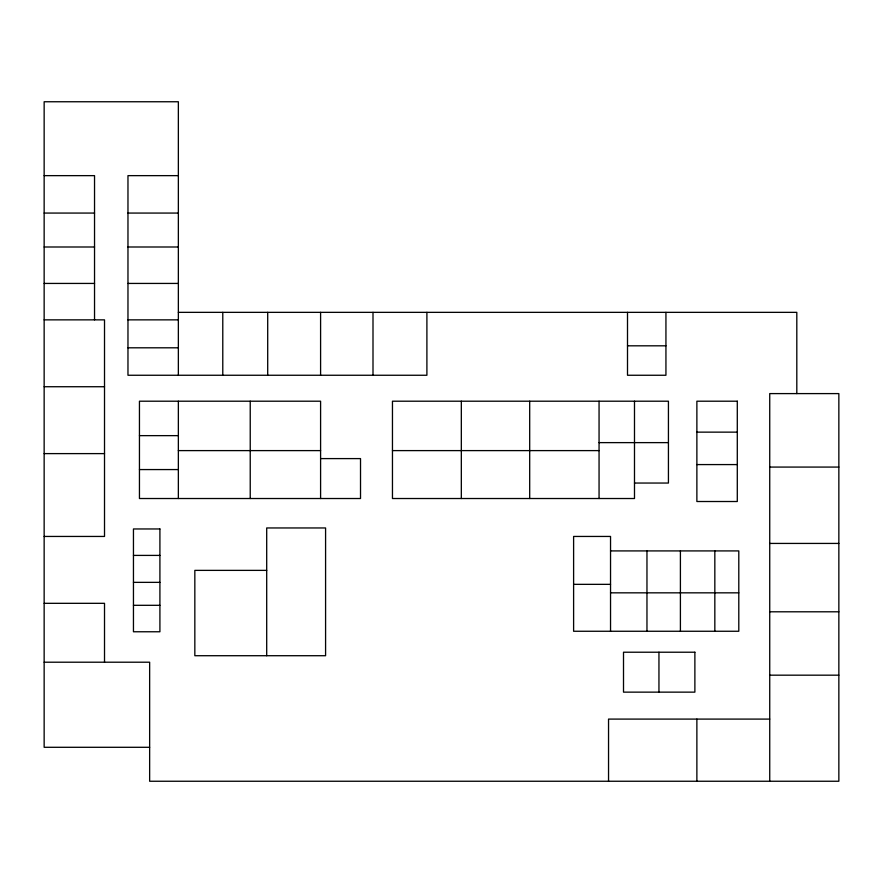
<?xml version="1.0" encoding="UTF-8"?>
<svg xmlns="http://www.w3.org/2000/svg" width="883" height="883" viewBox="0 0 883 883"><rect width="100%" height="100%" fill="white"/><g stroke="black" fill="none" stroke-linecap="round" stroke-linejoin="round"><path stroke-width="1.32" d="M44.15 175.64L94.536 175.64L94.536 319.856M178.355 175.64L127.969 175.64L127.969 375.253L426.897 375.253L426.897 312.35M44.15 213.068L94.536 213.068M127.969 213.068L178.355 213.068M44.15 246.997L94.536 246.997M127.969 246.997L178.355 246.997M44.15 283.432L94.536 283.432M127.969 283.432L178.355 283.432M178.355 312.35L796.808 312.35L796.808 393.597M44.15 319.856L104.514 319.856L104.514 536.445L44.15 536.445M127.969 319.856L178.355 319.856M627.504 345.816L665.937 345.816M127.969 347.803L178.355 347.803M44.15 386.732L104.514 386.732M696.875 432.14L737.294 432.14M139.448 435.639L178.355 435.639M599.06 442.626L668.431 442.626M178.355 450.606L320.595 450.606M392.46 450.606L599.06 450.606M44.15 453.608L104.514 453.608M320.595 458.597L360.518 458.597L360.518 498.52L139.448 498.52L139.448 401.202L320.595 401.202L320.595 498.52M696.875 464.579L737.294 464.579M769.733 467.074L838.85 467.074M139.448 469.568L178.355 469.568M634.491 483.045L668.431 483.045L668.431 401.202L392.46 401.202L392.46 498.52L634.491 498.52L634.491 401.202M769.733 543.431L838.85 543.431M610.539 550.915L738.795 550.915L738.795 631.257L573.608 631.257L573.608 536.445L610.539 536.445L610.539 631.257M133.454 555.407L159.911 555.407M266.699 570.374L194.834 570.374L194.834 655.716L325.584 655.716L325.584 527.957L266.699 527.957L266.699 655.716M133.454 582.361L159.911 582.361M573.608 584.347L610.539 584.347M610.539 592.835L738.795 592.835M44.15 603.321L104.514 603.321L104.514 662.206M133.454 605.308L159.911 605.308M769.733 611.798L838.85 611.798M44.15 662.206L149.646 662.206L149.646 781.245L838.85 781.245L838.85 393.597L769.733 393.597L769.733 781.245M769.733 675.175L838.85 675.175M769.733 719.093L608.542 719.093L608.542 781.245M149.646 747.294L44.15 747.294L44.15 101.755L178.355 101.755L178.355 375.253M714.833 550.915L714.833 631.257M696.875 719.093L696.875 781.245M680.407 550.915L680.407 631.257M665.937 312.35L665.937 375.253L627.504 375.253L627.504 312.35M658.95 652.217L658.95 692.14M646.963 550.915L646.963 631.257M599.06 401.202L599.06 498.52M529.69 401.202L529.69 498.52M461.323 401.202L461.323 498.52M373.001 312.35L373.001 375.253M320.595 312.35L320.595 375.253M267.704 312.35L267.704 375.253M250.231 401.202L250.231 498.52M222.781 312.35L222.781 375.253M178.355 401.202L178.355 498.52M737.294 401.202L696.875 401.202L696.875 501.511L737.294 501.511L737.294 401.202M159.911 528.961L133.454 528.961L133.454 631.764L159.911 631.764L159.911 528.961M694.877 652.217L623.508 652.217L623.508 692.14L694.877 692.14L694.877 652.217"/></g></svg>
